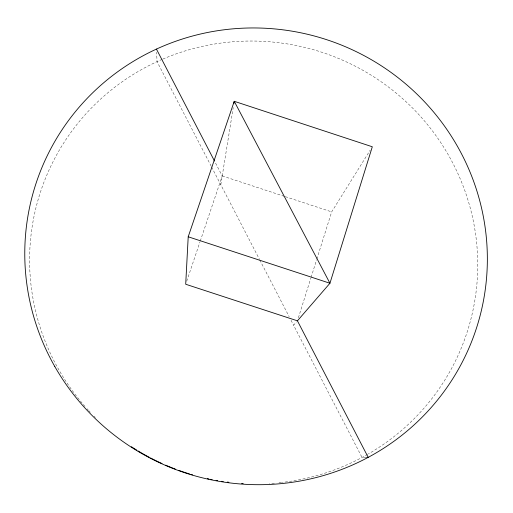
<?xml version="1.0" encoding="UTF-8"?>
<svg xmlns="http://www.w3.org/2000/svg" width="513" height="513" viewBox="0 0 513 513"><rect width="100%" height="100%" fill="white"/><g stroke="black" fill="none" stroke-linecap="round" stroke-linejoin="round"><path stroke-width="0.38" stroke-dasharray="2.56 1.92" d="M220.808 184.763L233.235 107.583M298.386 317.778L310.84 278.161M311.077 277.398L316.585 259.879M316.822 259.116L331.667 211.882L370.181 150.162M186.719 281.22L200.006 241.828M200.262 241.072L222.232 175.927L214.883 161.755M365.884 457.391L362.031 457.455L293.603 325.248L296.476 321.927M222.232 175.927L284.548 196.402M285.305 196.652L331.667 211.882M211.228 166.263L157.049 61.65L156.593 52.223M211.593 166.975L259.411 259.264M259.777 259.969L289.191 316.733M291.031 320.279L293.603 325.248M162.845 59.072A224.547 220.975 21.3 0 1 452.71 162.897A224.547 220.975 21.3 0 1 368.328 453.954M367.629 454.351A224.547 220.975 21.3 0 1 282.349 482.393M281.554 482.489A224.547 220.975 21.3 0 1 278.36 482.823M274.359 483.188A224.547 220.975 21.3 0 1 269.549 483.522M95.328 417.46A224.547 220.975 21.3 0 1 94.2 416.325M90.32 412.305A224.547 220.975 21.3 0 1 88.698 410.56M88.159 409.97A224.547 220.975 21.3 0 1 87.095 408.797M84.991 406.437A224.547 220.975 21.3 0 1 162.114 59.386"/><path stroke-width="0.77" d="M297.431 320.824L329.942 283.253L372.303 146.769L234.249 101.298L188.207 236.788L185.7 284.247L297.431 320.824L368.199 457.346L366.654 457.378M233.87 103.652L234.249 101.298L329.942 283.253L188.207 236.788M156.439 49.088L214.511 161.05M243.194 483.554A224.547 220.975 21.3 0 1 241.61 483.458M228.849 482.278A224.547 220.975 21.3 0 1 227.253 482.079M223.258 481.534A224.547 220.975 21.3 0 1 221.661 481.297M217.679 480.649A224.547 220.975 21.3 0 1 216.082 480.367M212.113 479.623A224.547 220.975 21.3 0 1 210.529 479.302M208.945 478.975A224.547 220.975 21.3 0 1 207.367 478.635M192.548 474.858A224.547 220.975 21.3 0 1 191.016 474.403M189.483 473.941A224.547 220.975 21.3 0 1 178.973 470.44M175.26 469.068A224.547 220.975 21.3 0 1 165.68 465.176M162.031 463.56A224.547 220.975 21.3 0 1 150.553 457.962M149.142 457.218A224.547 220.975 21.3 0 1 138.087 450.94M136.74 450.119A224.547 220.975 21.3 0 1 131.418 446.74M54.814 366.558A231.818 227.849 21.3 0 0 455.422 374.419A231.818 227.849 21.3 0 0 257.962 27.997A231.818 227.849 21.3 0 0 54.814 366.558"/></g></svg>
